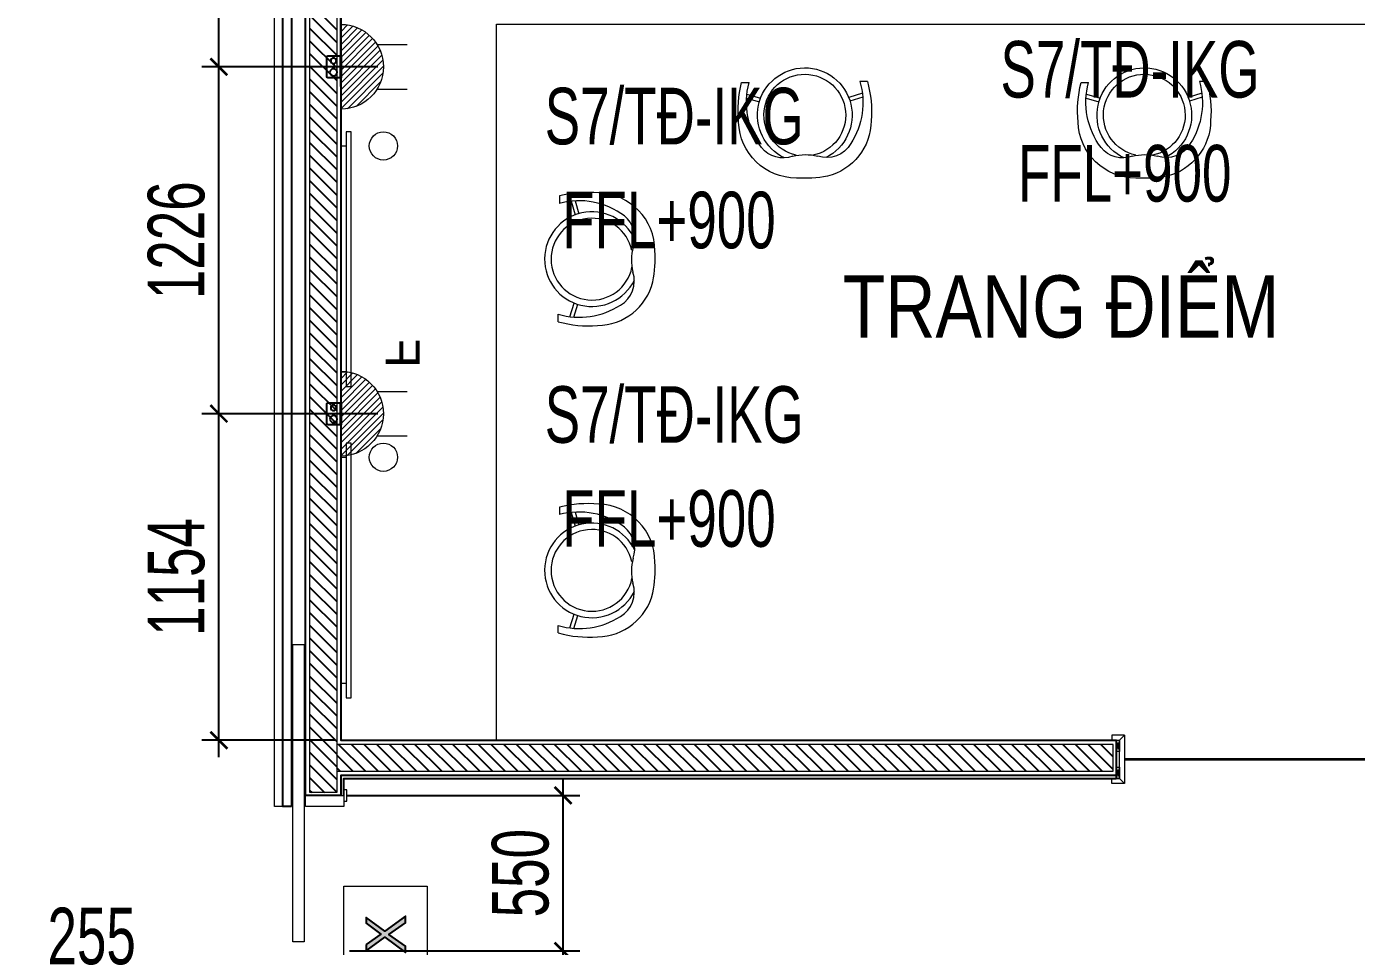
# Model space of a CAD drawing. Header units: millimetres. Extents: x -343543 to 400519, y -115663 to 104219.
# Drawn here: x -313775 to -309074, y 10781 to 14032 of the extents above; entities that cross this region are included whole.
import ezdxf

# ---------------------------------------------------------------- set-up
doc = ezdxf.new("R2010")
doc.units = ezdxf.units.MM
doc.linetypes.add('XREF MAT BANG TUONG XAY$0$HIDDEN', pattern=[0.375, 0.25, -0.125])
doc.layers.get('0').update_dxf_attribs({"color": 231, "lineweight": 0})
doc.layers.get('DefPoints').update_dxf_attribs({"color": 191})
for name, color, linetype, lineweight in [('1-INNO-E-Socket', 4, 'Continuous', 5), ('A-PATT', 252, 'Continuous', 9), ('A-SYMBOLS', 10, 'Continuous', 13), ('E - EQ', 10, 'Continuous', 25), ('E-EX', 3, 'Continuous', 25), ('RSA -DIM', 231, 'Continuous', 0), ('SME-E-POW-NOTE', 134, 'Continuous', 18), ('XREF MAT BANG TUONG XAY$0$$0$A-WALL-INT', 8, 'Continuous', 9), ('XREF MAT BANG TUONG XAY$0$$1$A-TEXT', 8, 'Continuous', 25), ('XREF MAT BANG TUONG XAY$0$A-WALL-INT', 8, 'Continuous', 9)]:
    doc.layers.add(name, color=color, linetype=linetype, lineweight=lineweight)
for name, color, linetype in [('E-text', 3, 'Continuous'), ('Gen Điện', 6, 'Continuous'), ('XREF MAT BANG TUONG XAY$0$A-FNSH', 8, 'Continuous'), ('XREF MAT BANG TUONG XAY$0$A-FURN', 8, 'Continuous'), ('XREF MAT BANG TUONG XAY$0$A-HIDD', 8, 'XREF MAT BANG TUONG XAY$0$HIDDEN'), ('XREF MAT BANG TUONG XAY$0$A-PATT', 8, 'Continuous'), ('đế âm', 1, 'Continuous')]:
    doc.layers.add(name, color=color, linetype=linetype)
doc.styles.add('INNO-Arial', font='arial.ttf')
doc.styles.add('SM-DIMTEXT', font='SME.shx', dxfattribs={"width": 0.7})
doc.styles.add('SME-TEXT', font='sme.shx', dxfattribs={"width": 0.7})
doc.styles.add('XREF MAT BANG TUONG XAY$0$Arial', font='arial.ttf', dxfattribs={"width": 0.8})
doc.dimstyles.new('SDIM-100', dxfattribs={"dimscale": 100, "dimtxt": 2, "dimasz": 0.6, "dimexe": 0.6, "dimexo": 0.2, "dimgap": 0.5, "dimtad": 1, "dimdec": 0, "dimzin": 12, "dimtxsty": 'SM-DIMTEXT', "dimblk": 'ARCHTICK', "dimblk1": 'ARCHTICK', "dimblk2": 'ARCHTICK', "dimcen": 0.12, "dimdle": 0.6, "dimclrd": 7, "dimclre": 8, "dimadec": 0, "dimazin": 3, "dimtfac": 2, "dimtix": 1, "dimtmove": 1, "dimatfit": 3, "dimfxl": 1, "dimtzin": 0, "dimarcsym": 1})

# ---------------------------------------------------------------- blocks, each defined once
blk = doc.blocks.new('*U279')
at = {"layer": 'XREF MAT BANG TUONG XAY$0$A-PATT'}
h = blk.add_hatch(dxfattribs=at)
h.set_pattern_fill('ANSI31', color=8, scale=10)
h.set_pattern_definition([(45, (43311.79, -11178.564), (-22.45064, 22.45064), [])])
h.paths.add_polyline_path([(-38.7, 47.5), (7826.3, 47.5), (7826.3, -47.5), (-38.7, -47.5)])
at = {"layer": 'XREF MAT BANG TUONG XAY$0$A-WALL-INT', "color": 8}
blk.add_lwpolyline([(-38.7, 47.5), (7826.3, 47.5), (7826.3, -47.5), (-38.7, -47.5)], close=True, dxfattribs=at)
blk = doc.blocks.new('*U276')
at = {"layer": 'XREF MAT BANG TUONG XAY$0$A-PATT'}
h = blk.add_hatch(dxfattribs=at)
h.set_pattern_fill('ANSI31', color=8, scale=10)
h.set_pattern_definition([(45, (38191.79, -11178.564), (-22.45064, 22.45064), [])])
h.paths.add_polyline_path([(-38.7, 47.5), (2706.3, 47.5), (2706.3, -47.5), (-38.7, -47.5)])
at = {"layer": 'XREF MAT BANG TUONG XAY$0$A-WALL-INT', "color": 8}
blk.add_lwpolyline([(-38.7, 47.5), (2706.3, 47.5), (2706.3, -47.5), (-38.7, -47.5)], close=True, dxfattribs=at)
blk = doc.blocks.new('XREF MAT BANG NOI THAT$0$01.Xref _MB T1$0$YLD.Studio-03-10')
at = {"color": 8}
for p, q in [((-114.9, 223.3), (-115.2, 197)), ((-73.7, 204.8), (-59.6, 156.3)), ((-59.8, 205.9), (-46.6, 160.6)), ((-77.6, -203.4), (-62.6, -155.1)), ((-63.7, -204.8), (-49.7, -159.7)), ((-119.2, -221.1), (-118.9, -194.8))]:
    blk.add_line(p, q, dxfattribs=at)
for centre, radius, start, end in [((-15.8, -157.2), 393.2, 84.149, 104.6003), ((-45.4, -60.7), 267, 53.1466, 105.1604), ((18.3, 30), 204.1, 359.8671, 88.3418), ((0, 0), 167.3, 25.2374, 333.6757), ((0, 0), 144.5, 12.1358, 348.5505), ((53.4, 76.5), 98, 339.9252, 51.2235), ((320.2, -3), 180.7, 165.2751, 193.6379), ((-230.1, 2.2), 453.3, 349.5837, 3.4619), ((51.9, -77.5), 98, 299.7276, 18.9878), ((17.8, -30.4), 204.1, 270.5713, 345.9889), ((-44.2, 60.7), 266.2, 253.7114, 302.9528), ((-12.8, 157.4), 393.2, 254.3128, 274.764)]:
    blk.add_arc(centre, radius, start, end, dxfattribs=at)
blk = doc.blocks.new('XREF MAT BANG NOI THAT')
at = {"color": 8}
for points in [[(30945, 11510), (31495, 11510), (31495, 14285), (31190, 14285), (31190, 14590), (25897.5, 14590), (25900, 11509.6), (26450, 11510), (26450, 14040), (30945, 14040)], [(25936, 13660), (25918, 13660), (25918, 12760), (25936, 12760)], [(25900, 12810), (25900, 13610), (25918, 13610), (25918, 12810)], [(25936, 12560), (25918, 12560), (25918, 11660), (25936, 11660)], [(25900, 11710), (25900, 12510), (25918, 12510), (25918, 11710)]]:
    blk.add_lwpolyline(points, close=True, dxfattribs=at)
for centre in [(26050, 13610), (26050, 12510)]:
    blk.add_circle(centre, 50, dxfattribs=at)
at = {"color": 8, "xscale": -1.000000000000001, "rotation": 90}
for p in [(27539.5, 13718.8), (28739.5, 13718.8)]:
    blk.add_blockref('XREF MAT BANG NOI THAT$0$01.Xref _MB T1$0$YLD.Studio-03-10', p, dxfattribs=at)
at = {"color": 8}
for p in [(26787, 13210), (26787, 12110)]:
    blk.add_blockref('XREF MAT BANG NOI THAT$0$01.Xref _MB T1$0$YLD.Studio-03-10', p, dxfattribs=at)
blk = doc.blocks.new('01.Xref _MB T1')
at = {"layer": 'XREF MAT BANG TUONG XAY$0$$0$A-WALL-INT', "color": 8}
for points in [[(25665.00147, 14530), (25695.00147, 14530), (25695.00147, 11274.99999), (25665.00147, 11274.99999)], [(25770.00147, 10797.663), (25730.00147, 10797.663), (25730.00147, 11847.663), (25770.00147, 11847.663)], [(28624.99146, 11527.99999), (28624.99146, 11509.99999), (28651.99146, 11509.99999), (28669.99146, 11527.99999)], [(28651.99146, 11509.99999), (28669.99146, 11527.99999), (28669.99146, 11356.99999), (28651.99146, 11374.99999)], [(28639.99146, 11509.99999), (28651.99146, 11509.99999), (28651.99146, 11469.99999), (28639.99146, 11469.99999)], [(28639.99146, 11414.99999), (28651.99146, 11414.99999), (28651.99146, 11374.99999), (28639.99146, 11374.99999)], [(25921.10123, 11334.99999), (25910.00142, 11334.99999), (25910.00142, 11294.99999), (25921.10123, 11294.99999)], [(28624.99146, 11356.99999), (28624.99146, 11374.99999), (28651.99146, 11374.99999), (28669.99146, 11356.99999)], [(25910.00142, 11274.99999), (25775.00147, 11274.99999), (25775.00147, 11314.99999), (25910.00142, 11314.99999)]]:
    blk.add_lwpolyline(points, close=True, dxfattribs=at)
for points in [[(28639.99146, 11509.99999), (28651.99146, 11469.99999)], [(28651.99146, 11509.99999), (28639.99146, 11469.99999)], [(28639.99146, 11414.99999), (28651.99146, 11374.99999)], [(28651.99146, 11414.99999), (28639.99146, 11374.99999)]]:
    blk.add_lwpolyline(points, dxfattribs=at)
at = {"layer": 'XREF MAT BANG TUONG XAY$0$A-FNSH', "color": 8}
for points in [[(31190.01068, 14590), (25900.03504, 14590), (25900.02556, 11509.99995), (28639.99146, 11509.99995), (28639.99146, 11384.99995), (25900.00142, 11384.99995), (25900.00142, 11314.99999), (25775.00148, 11314.99999), (25775.00136, 14590), (25244.99202, 14590), (25244.99202, 14715.0002), (25774.99876, 14714.99978), (25775.00406, 19174.99957)], [(25910.00142, 11314.99999), (25910.00142, 11374.99995), (28639.99146, 11374.99995)]]:
    blk.add_lwpolyline(points, dxfattribs=at)
at = {"layer": 'XREF MAT BANG TUONG XAY$0$A-FURN', "color": 8}
blk.add_lwpolyline([(25725.00147, 11274.99999), (25695.00147, 11274.99999), (25695.00147, 14590), (25725.00147, 14590)], close=True, dxfattribs=at)
at = {"layer": 'XREF MAT BANG TUONG XAY$0$A-HIDD', "color": 8, "ltscale": 200, "const_width": 10}
blk.add_lwpolyline([(28669.99146, 11442.49999), (30115.00077, 11442.49994)], dxfattribs=at)
at = {"layer": 'XREF MAT BANG TUONG XAY$0$A-FURN', "color": 8, "rotation": 90.00000000000001}
blk.add_blockref('*U279', (25837.49193, 11363.6983), dxfattribs=at)
at = {"layer": 'XREF MAT BANG TUONG XAY$0$A-FURN', "color": 8, "xscale": -1}
blk.add_blockref('*U276', (28591.29315, 11447.49995), dxfattribs=at)
at = {"layer": 'XREF MAT BANG TUONG XAY$0$$1$A-TEXT', "color": 8, "style": 'XREF MAT BANG TUONG XAY$0$Arial', "width": 0.8}
blk.add_text('TRANG ĐIỂM', height=220, dxfattribs=at).set_placement((27673.57742, 12932.58551))
at = {"layer": 'A-PATT', "color": 8}
blk.add_blockref('XREF MAT BANG NOI THAT', (0, 0), dxfattribs=at)
blk = doc.blocks.new('*U29')
at = {"layer": '1-INNO-E-Socket'}
h = blk.add_hatch(dxfattribs=at)
h.set_pattern_fill('ANSI31,O', scale=106.995219)
h.set_pattern_definition([(45, (-641.971, -356.651), (-9.45713, 9.45713), [])])
h.paths.add_polyline_path([(124.8, 0, 1), (-124.8, 0)])
for p, q in [((-65.7, 106.1), (-65.7, 195.3)), ((65.7, 106.1), (65.7, 195.3)), ((124.8, 0), (-124.8, 0)), ((109.4, 0), (-109.4, 0))]:
    blk.add_line(p, q, dxfattribs=at)
blk.add_arc((0, 0), 124.8, 0, 180, dxfattribs=at)
at = {"layer": 'E-text', "style": 'INNO-Arial'}
blk.add_text('F', height=100, dxfattribs=at).set_placement((135.1, 131.4))
blk = doc.blocks.new('KH VIDIFI NHA XE_dwg_KH VIDIFI NHA XE_dwg_INNO_E_ĐÈN_EXIT THOÁT HIỂM1 - ELC_EmergencyExit-1904534-MẶT BẰNG ĐÈN EXIT_ SỰ CỐ TẦNG HẦM-2156726-DANH MỤC KÝ HIỆU SỬ DỤNG TRONG BẢN VẼ-2855094-KÍ HIỆU BẢN VẼ')
h = blk.add_hatch(color=256)
h.paths.add_polyline_path([(-75.1, 122.5), (-0.9, 122.5), (-0.9, 110.4), (-61.5, 110.4), (-61.5, 78.8), (-4.8, 78.8), (-4.8, 66.9), (-61.6, 66.9), (-61.6, 31.8), (-0.9, 31.8), (-0.9, 19.8), (-75.1, 19.8)], flags=0)
h.paths.add_polyline_path([(30.4, 122.5), (57.3, 84.1), (86.1, 122.3), (100.8, 122.3), (65.1, 73.9), (103.8, 19.8), (87, 19.8), (56.8, 63), (25.9, 19.8), (9.6, 19.8), (49.3, 73.4), (14.3, 122.5)], flags=0)
at = {"lineweight": 15, "flags": 128}
blk.add_lwpolyline([(181.7, 180.1), (181.7, -35.9), (-154.3, -35.9), (-154.3, 180.1)], close=True, dxfattribs=at)
at = {"flags": 128}
for points in [[(-0.9, 122.5), (-75.1, 122.5), (-75.1, 19.8), (-0.9, 19.8), (-0.9, 31.8), (-61.6, 31.8), (-61.6, 66.9), (-4.8, 66.9), (-4.8, 78.8), (-61.5, 78.8), (-61.5, 110.4), (-0.9, 110.4)], [(30.4, 122.5), (14.3, 122.5), (49.3, 73.4), (9.6, 19.8), (25.9, 19.8), (56.8, 63), (87, 19.8), (103.8, 19.8), (65.1, 73.9), (100.8, 122.3), (86.1, 122.3), (57.3, 84.1)]]:
    blk.add_lwpolyline(points, close=True, dxfattribs=at)
blk = doc.blocks.new('_ArchTick')
at = {"color": 0, "linetype": 'ByBlock', "const_width": 0.15}
blk.add_lwpolyline([(-0.5, -0.5), (0.5, 0.5)], dxfattribs=at)
blk = doc.blocks.new('*D564')
at = {"layer": 'DefPoints', "color": 0, "linetype": 'Continuous', "ltscale": 1000, "transparency": 16777216}
for p in [(-313093.5, 10320), (-313348.5, 9620), (-313093.5, 9620)]:
    blk.add_point(p, dxfattribs=at)
at = {"layer": 'RSA -DIM', "color": 7, "linetype": 'Continuous', "lineweight": -2, "ltscale": 1000, "transparency": 16777216}
for p, q in [((-313314.8, 10666.6), (-313774.8, 10666.6)), ((-313221, 10320), (-313314.8, 10666.6)), ((-313408.5, 10320), (-313033.5, 10320))]:
    blk.add_line(p, q, dxfattribs=at)
at = {"layer": 'RSA -DIM', "color": 8, "linetype": 'Continuous', "lineweight": -2, "ltscale": 1000, "transparency": 16777216}
for p, q in [((-313348.5, 9640), (-313348.5, 10380)), ((-313093.5, 9640), (-313093.5, 10380))]:
    blk.add_line(p, q, dxfattribs=at)
at = {"layer": 'RSA -DIM', "color": 7, "linetype": 'Continuous', "lineweight": -2, "ltscale": 1000, "transparency": 16777216, "xscale": 60, "yscale": 60, "zscale": 60, "rotation": 180}
blk.add_blockref('_ArchTick', (-313348.5, 10320), dxfattribs=at)
at = {"layer": 'RSA -DIM', "color": 7, "linetype": 'Continuous', "lineweight": -2, "ltscale": 1000, "transparency": 16777216, "xscale": 60, "yscale": 60, "zscale": 60}
blk.add_blockref('_ArchTick', (-313093.5, 10320), dxfattribs=at)
at = {"layer": 'RSA -DIM', "color": 0, "linetype": 'Continuous', "ltscale": 1000, "transparency": 16777216, "insert": (-313544.8, 10816.6), "char_height": 200, "attachment_point": 5, "style": 'SM-DIMTEXT'}
blk.add_mtext('255', dxfattribs=at)
blk = doc.blocks.new('*D566')
at = {"layer": 'DefPoints', "color": 0, "linetype": 'Continuous', "ltscale": 1000, "transparency": 16777216}
for p in [(-312653.5, 10765), (-311878.7, 10765), (-312663.5, 10215)]:
    blk.add_point(p, dxfattribs=at)
at = {"layer": 'RSA -DIM', "color": 7, "linetype": 'Continuous', "lineweight": -2, "ltscale": 1000, "transparency": 16777216}
blk.add_line((-311878.7, 10155), (-311878.7, 10825), dxfattribs=at)
at = {"layer": 'RSA -DIM', "color": 8, "linetype": 'Continuous', "lineweight": -2, "ltscale": 1000, "transparency": 16777216}
for p, q in [((-312633.5, 10765), (-311818.7, 10765)), ((-312643.5, 10215), (-311818.7, 10215))]:
    blk.add_line(p, q, dxfattribs=at)
at = {"layer": 'RSA -DIM', "color": 7, "linetype": 'Continuous', "lineweight": -2, "ltscale": 1000, "transparency": 16777216, "xscale": 60, "yscale": 60, "zscale": 60}
for p, rotation in [((-311878.7, 10765), 90), ((-311878.7, 10215), 270)]:
    blk.add_blockref('_ArchTick', p, dxfattribs=dict(at, rotation=rotation))
at = {"layer": 'RSA -DIM', "color": 0, "linetype": 'Continuous', "ltscale": 1000, "transparency": 16777216, "insert": (-312028.7, 10490), "char_height": 200, "attachment_point": 5, "rotation": 90, "style": 'SM-DIMTEXT'}
blk.add_mtext('550', dxfattribs=at)
blk = doc.blocks.new('*D567')
at = {"layer": 'DefPoints', "color": 0, "linetype": 'Continuous', "ltscale": 1000, "transparency": 16777216}
for p in [(-312663.5, 11315), (-311878.7, 11315), (-312653.5, 10765)]:
    blk.add_point(p, dxfattribs=at)
at = {"layer": 'RSA -DIM', "color": 7, "linetype": 'Continuous', "lineweight": -2, "ltscale": 1000, "transparency": 16777216}
blk.add_line((-311878.7, 10705), (-311878.7, 11375), dxfattribs=at)
at = {"layer": 'RSA -DIM', "color": 8, "linetype": 'Continuous', "lineweight": -2, "ltscale": 1000, "transparency": 16777216}
for p, q in [((-312643.5, 11315), (-311818.7, 11315)), ((-312633.5, 10765), (-311818.7, 10765))]:
    blk.add_line(p, q, dxfattribs=at)
at = {"layer": 'RSA -DIM', "color": 7, "linetype": 'Continuous', "lineweight": -2, "ltscale": 1000, "transparency": 16777216, "xscale": 60, "yscale": 60, "zscale": 60}
for p, rotation in [((-311878.7, 11315), 90), ((-311878.7, 10765), 270)]:
    blk.add_blockref('_ArchTick', p, dxfattribs=dict(at, rotation=rotation))
at = {"layer": 'RSA -DIM', "color": 0, "linetype": 'Continuous', "ltscale": 1000, "transparency": 16777216, "insert": (-312028.7, 11040), "char_height": 200, "attachment_point": 5, "rotation": 90, "style": 'SM-DIMTEXT'}
blk.add_mtext('550', dxfattribs=at)
blk = doc.blocks.new('đế âm 78')
at = {"layer": 'Gen Điện', "ltscale": 30}
blk.add_lwpolyline([(5501258.1, -3862344.9), (5501258.1, -3862422.9), (5501303.1, -3862422.9, 0.414214), (5501308.1, -3862417.9), (5501308.1, -3862349.9, 0.414214), (5501303.1, -3862344.9), (5501258.1, -3862344.9)], format="xyb", dxfattribs=at)
blk.add_lwpolyline([(5501261.1, -3862344.9), (5501261.1, -3862422.9)], dxfattribs=at)
for centre, radius in [((5501284.6, -3862362.9), 10), ((5501284.6, -3862402.9), 12.5)]:
    blk.add_circle(centre, radius, dxfattribs=at)
blk = doc.blocks.new('*D576')
at = {"layer": 'DefPoints', "color": 0, "linetype": 'Continuous', "ltscale": 1000, "transparency": 16777216}
for p in [(-313095.1, 12663.8), (-312513.7, 12663.8), (-312663.5, 11509.6)]:
    blk.add_point(p, dxfattribs=at)
at = {"layer": 'RSA -DIM', "color": 7, "linetype": 'Continuous', "lineweight": -2, "ltscale": 1000, "transparency": 16777216}
blk.add_line((-313095.1, 11449.6), (-313095.1, 12723.8), dxfattribs=at)
at = {"layer": 'RSA -DIM', "color": 8, "linetype": 'Continuous', "lineweight": -2, "ltscale": 1000, "transparency": 16777216}
for p, q in [((-312533.7, 12663.8), (-313155.1, 12663.8)), ((-312683.5, 11509.6), (-313155.1, 11509.6))]:
    blk.add_line(p, q, dxfattribs=at)
at = {"layer": 'RSA -DIM', "color": 7, "linetype": 'Continuous', "lineweight": -2, "ltscale": 1000, "transparency": 16777216, "xscale": 60, "yscale": 60, "zscale": 60}
for p, rotation in [((-313095.1, 12663.8), 90), ((-313095.1, 11509.6), 270)]:
    blk.add_blockref('_ArchTick', p, dxfattribs=dict(at, rotation=rotation))
at = {"layer": 'RSA -DIM', "color": 0, "linetype": 'Continuous', "ltscale": 1000, "transparency": 16777216, "insert": (-313245.1, 12086.7), "char_height": 200, "attachment_point": 5, "rotation": 90, "style": 'SM-DIMTEXT'}
blk.add_mtext('1154', dxfattribs=at)
blk = doc.blocks.new('*D577')
at = {"layer": 'DefPoints', "color": 0, "linetype": 'Continuous', "ltscale": 1000, "transparency": 16777216}
for p in [(-313095.1, 13889.7), (-312513.7, 13889.7), (-312513.7, 12663.8)]:
    blk.add_point(p, dxfattribs=at)
at = {"layer": 'RSA -DIM', "color": 7, "linetype": 'Continuous', "lineweight": -2, "ltscale": 1000, "transparency": 16777216}
blk.add_line((-313095.1, 12603.8), (-313095.1, 13949.7), dxfattribs=at)
at = {"layer": 'RSA -DIM', "color": 8, "linetype": 'Continuous', "lineweight": -2, "ltscale": 1000, "transparency": 16777216}
for p, q in [((-312533.7, 13889.7), (-313155.1, 13889.7)), ((-312533.7, 12663.8), (-313155.1, 12663.8))]:
    blk.add_line(p, q, dxfattribs=at)
at = {"layer": 'RSA -DIM', "color": 7, "linetype": 'Continuous', "lineweight": -2, "ltscale": 1000, "transparency": 16777216, "xscale": 60, "yscale": 60, "zscale": 60}
for p, rotation in [((-313095.1, 13889.7), 90), ((-313095.1, 12663.8), 270)]:
    blk.add_blockref('_ArchTick', p, dxfattribs=dict(at, rotation=rotation))
at = {"layer": 'RSA -DIM', "color": 0, "linetype": 'Continuous', "ltscale": 1000, "transparency": 16777216, "insert": (-313245.1, 13276.7), "char_height": 200, "attachment_point": 5, "rotation": 90, "style": 'SM-DIMTEXT'}
blk.add_mtext('1226', dxfattribs=at)
blk = doc.blocks.new('*D578')
at = {"layer": 'DefPoints', "color": 0, "linetype": 'Continuous', "ltscale": 1000, "transparency": 16777216}
for p in [(-313095.1, 14590), (-312663.4, 14590), (-312513.7, 13889.7)]:
    blk.add_point(p, dxfattribs=at)
at = {"layer": 'RSA -DIM', "color": 7, "linetype": 'Continuous', "lineweight": -2, "ltscale": 1000, "transparency": 16777216}
blk.add_line((-313095.1, 13829.7), (-313095.1, 14650), dxfattribs=at)
at = {"layer": 'RSA -DIM', "color": 8, "linetype": 'Continuous', "lineweight": -2, "ltscale": 1000, "transparency": 16777216}
for p, q in [((-312683.4, 14590), (-313155.1, 14590)), ((-312533.7, 13889.7), (-313155.1, 13889.7))]:
    blk.add_line(p, q, dxfattribs=at)
at = {"layer": 'RSA -DIM', "color": 7, "linetype": 'Continuous', "lineweight": -2, "ltscale": 1000, "transparency": 16777216, "xscale": 60, "yscale": 60, "zscale": 60}
for p, rotation in [((-313095.1, 14590), 90), ((-313095.1, 13889.7), 270)]:
    blk.add_blockref('_ArchTick', p, dxfattribs=dict(at, rotation=rotation))
at = {"layer": 'RSA -DIM', "color": 0, "linetype": 'Continuous', "ltscale": 1000, "transparency": 16777216, "insert": (-313245.1, 14239.8), "char_height": 200, "attachment_point": 5, "rotation": 90, "style": 'SM-DIMTEXT'}
blk.add_mtext('700', dxfattribs=at)

msp = doc.modelspace()

# ---------------------------------------------------------------- block references
at = {"layer": 'A-SYMBOLS'}
msp.add_blockref('01.Xref _MB T1', (-338563.5, 0), dxfattribs=at)

# ---------------------------------------------------------------- next in the draw order: block references
at = {"layer": 'E - EQ', "xscale": -1.2, "yscale": 1.2, "zscale": 1.2, "rotation": 270}
for p in [(-312663.4, 13889.7), (-312663.4, 12663.8)]:
    msp.add_blockref('*U29', p, dxfattribs=at)
at = {"layer": 'E-EX', "extrusion": (0, 0, -1), "xscale": -1.36125, "yscale": 1.36125, "zscale": 1.36125, "rotation": 270}
msp.add_blockref('KH VIDIFI NHA XE_dwg_KH VIDIFI NHA XE_dwg_INNO_E_ĐÈN_EXIT THOÁT HIỂM1 - ELC_EmergencyExit-1904534-MẶT BẰNG ĐÈN EXIT_ SỰ CỐ TẦNG HẦM-2156726-DANH MỤC KÝ HIỆU SỬ DỤNG TRONG BẢN VẼ-2855094-KÍ HIỆU BẢN VẼ', (312408.3, 10746.3), dxfattribs=at)
at = {"layer": 'đế âm', "xscale": -1}
for p in [(5188594.7, 3876273.5), (5188594.7, 3875047.6)]:
    msp.add_blockref('đế âm 78', p, dxfattribs=at)

# ---------------------------------------------------------------- next in the draw order: texts
at = {"layer": 'SME-E-POW-NOTE', "style": 'SME-TEXT', "width": 0.7}
for s, p in [('S7/TĐ-IKG', (-310332.3, 13781)), ('S7/TĐ-IKG', (-311943.3, 13615.6)), ('FFL+900', (-310270.5, 13413.5)), ('FFL+900', (-311881.5, 13248.2)), ('S7/TĐ-IKG', (-311943.3, 12560.9)), ('FFL+900', (-311881.5, 12193.5))]:
    msp.add_text(s, height=200, dxfattribs=at).set_placement(p)

# ---------------------------------------------------------------- next in the draw order: dimensions: what is measured, and where the dimension line sits
at = {"layer": 'RSA -DIM', "color": 1, "linetype": 'Continuous', "ltscale": 1000}
for base, p1, p2, picture, middle in [((-313095.1, 14590), (-312513.7, 13889.7), (-312663.4, 14590), '*D578', (-313245.1, 14239.8)), ((-313095.1, 13889.7), (-312513.7, 12663.8), (-312513.7, 13889.7), '*D577', (-313245.1, 13276.7)), ((-313095.1, 12663.8), (-312663.5, 11509.6), (-312513.7, 12663.8), '*D576', (-313245.1, 12086.7)), ((-311878.7, 11315), (-312653.5, 10765), (-312663.5, 11315), '*D567', (-312028.7, 11040)), ((-311878.7, 10765), (-312663.5, 10215), (-312653.5, 10765), '*D566', (-312028.7, 10490))]:
    dim = msp.add_linear_dim(base=base, p1=p1, p2=p2, angle=90, dimstyle='SDIM-100', dxfattribs=at)
    dim.commit()
    dim.dimension.update_dxf_attribs({"geometry": picture, "text_midpoint": middle})
dim = msp.add_linear_dim(base=(-313093.5, 10320), p1=(-313348.5, 9620), p2=(-313093.5, 9620), dimstyle='SDIM-100', dxfattribs=at)
dim.commit()
dim.dimension.update_dxf_attribs({"geometry": '*D564', "text_midpoint": (-313364.8, 10666.6), "dimtype": 160})

doc.saveas('drawing.dxf')
